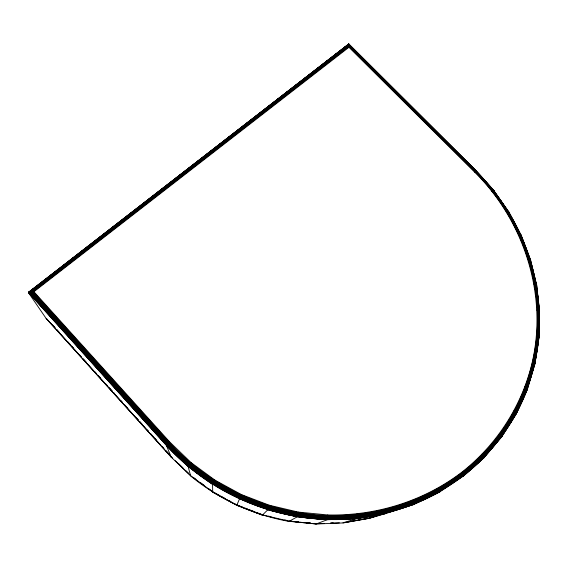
<?xml version="1.0" encoding="UTF-8"?>
<svg xmlns="http://www.w3.org/2000/svg" width="568" height="568" viewBox="0 0 568 568"><rect width="100%" height="100%" fill="white"/><g stroke="black" fill="none" stroke-linecap="round" stroke-linejoin="round"><path stroke-width="0.85" d="M347.63 45.98L474.706 172.132C523.817 220.632 547.687 293.919 532.379 361.717L534.445 362.661L534.964 363.733L538.826 337.733L539.067 325.457M539.309 313.188L539.543 310.845L536.895 310.078M538.826 337.733L539.423 310.703M538.982 337.591L539.543 310.845M532.379 361.717C522.311 405.36 496.879 444.794 461.635 472.37C423.508 501.374 375.576 516.042 327.793 514.956L327.132 519.755L316.135 524.001L288.97 521.154L292.449 521.488M327.793 514.956L298.299 512.08L269.267 505.229L267.656 509.901L262.409 515.133L236.877 505.144L212.872 492.044L191.615 476.41M539.075 337.449L538.45 336.639L536.362 335.986M524.903 386.844L526.905 388.079L527.487 389.123L516.312 413.752L515.865 412.439L513.969 410.927M536.725 287.997L536.632 284.809L534.048 284.419M530.228 259.988L530.136 259.256L527.949 259.377M499.655 433.505L501.416 435.287L501.8 436.714L484.021 457.701L463.083 476.346L484.113 457.552L482.133 454.13M530.072 259.001L521.105 235.031L518.769 235.322M538.904 336.966C534.815 381.71 515.176 424.466 484.035 456.835C457.183 483.822 423.089 502.872 386.29 512.414C307.877 531.861 221.03 504.448 167.042 444.574L29.231 291.945L28.606 292.186L28.464 292.655L46.086 318.378L171.167 457.084L171.614 456.906M534.964 363.733L539.032 337.129M298.299 512.08L297.156 516.845L289.041 521.396C252.994 514.949 218.95 499.236 190.663 475.977L188.143 466.513L191.018 462.544L215.052 480.201L241.322 494.536L269.267 505.229M508.644 212.524L508.601 211.914L506.691 212.588M436.267 493.095L439.774 491.831L438.475 487.798M491.952 191.459L493.89 190.564L476.282 171.06L474.706 172.132M476.275 171.6L476.481 171.06L348.809 44.013L347.879 47.03M262.409 515.133L236.785 505.335L212.702 492.186L212.56 484.461L215.052 480.201M527.246 389.392L535.013 363.243M527.395 389.272L535.07 363.421M191.075 475.75L190.784 475.97L171.117 457.048L166.495 445.575L166.822 444.865L169.598 441.847L191.018 462.544M527.452 388.76C501.217 460.073 432.227 510.227 357.236 517.881C286.812 525.23 214.363 497.27 166.822 444.865L28.869 292.058M527.502 388.952L516.312 413.752L501.658 436.813L516.426 413.426M241.322 494.536L236.785 505.335L237.083 504.718M314.182 523.369L315.922 523.54L316.071 523.994L343.115 522.943L369.441 518.286L386.013 513.472L385.743 508.821M395.435 509.929L413.724 504.533L413.916 503.106L413.021 500.06M484.113 457.552L482.253 458.426M483.886 457.787L501.913 436.38M484.142 457.361C443.416 498.818 385.21 520.813 327.353 519.322C266.619 517.249 207.611 490.021 166.658 445.113L28.606 292.186L348.745 43.999L476.474 171.238M212.56 484.461L188.143 466.513L166.495 445.575L28.4 292.492L348.809 44.013L29.231 291.945L33.924 291.725L350.286 46.235M29.16 292.115L40.371 283.418M44.574 280.159L45.98 279.073M47.378 277.986L57.886 269.835M59.988 268.21L73.3 257.886M74.706 256.8L76.105 255.714M77.504 254.627L88.715 245.937M92.918 242.678L106.23 232.355M107.636 231.268L109.035 230.182M110.433 229.096L120.948 220.945M123.05 219.312L137.058 208.449M140.566 205.73L141.964 204.643M143.363 203.557L153.878 195.413M155.98 193.78L169.292 183.457M173.496 180.198L187.504 169.335M188.91 168.249L202.222 157.925M203.621 156.839L205.02 155.753M206.425 154.666L217.636 145.976M219.035 144.89L220.434 143.796M221.839 142.71L235.152 132.394M236.551 131.307L237.949 130.221M239.355 129.135L249.863 120.984M251.965 119.351L265.98 108.488M269.481 105.769L270.879 104.682M272.285 103.596L283.496 94.906M284.895 93.819L298.207 83.496M299.606 82.41L301.012 81.323M302.41 80.237L316.426 69.374M317.824 68.288L331.137 57.964M332.536 56.878L333.941 55.792M335.34 54.705L345.848 46.555M348.866 44.119L29.692 291.846L167.304 444.247C208.151 489.02 266.995 516.184 327.558 518.257C375.98 519.337 424.537 504.441 463.154 475.011C505.918 441.748 533.97 390.82 538.712 336.803C542.135 293.273 531.151 249.217 508.601 211.914M348.908 44.304L30.239 291.774L167.617 443.885C208.399 488.594 267.145 515.708 327.615 517.789C385.203 519.287 443.154 497.412 483.709 456.161C521.026 417.686 541.347 363.989 538.968 310.455C536.298 258.206 512.975 208.051 476.112 171.131M347.971 46.164L31.559 291.682L168.341 443.097C208.967 487.628 267.478 514.644 327.715 516.724C385.068 518.222 442.784 496.453 483.198 455.38C520.38 417.068 540.637 363.584 538.272 310.256C535.631 258.184 512.386 208.2 475.65 171.415L350.002 46.356M348.319 46.391L32.312 291.675L168.746 442.685C209.28 487.11 267.649 514.068 327.75 516.149C384.969 517.647 442.557 495.935 482.871 454.968C519.983 416.749 540.203 363.385 537.853 310.178C535.219 258.213 512.024 208.328 475.366 171.621L349.696 46.526M348.667 46.668L33.1 291.689L169.165 442.266C209.599 486.577 267.826 513.479 327.779 515.552C384.855 517.05 442.295 495.41 482.516 454.549C519.543 416.429 539.721 363.2 537.392 310.121C534.772 258.27 511.626 208.491 475.047 171.863L349.363 46.739M439.568 492.051L463.303 476.112L461.635 472.37M439.774 491.831C396.784 516 345.891 524.321 297.291 516.631C247.357 507.977 200.802 482.686 166.545 445.319L28.45 292.335M413.724 504.533L439.689 491.973M368.973 517.853L371.614 517.249M374.965 516.177L377.471 515.368M369.108 518.059L377.606 515.503M377.834 515.581L369.349 518.279L342.951 522.851L356.96 518.598L386.013 513.472L413.838 504.462M379.403 515.034L392.09 510.987M386.112 513.401C307.565 532.876 220.54 505.513 166.495 445.475M343.711 522.553L345.401 522.255M347.098 521.957L351.329 521.204M353.019 520.906L354.716 520.607M356.406 520.309L367.418 518.357M316.788 523.504L319.386 523.405M330.647 522.965L333.246 522.858M316.837 523.724L324.64 523.419M330.718 523.178L339.394 522.837M290.709 521.112L292.442 521.275M296.794 521.694L298.534 521.864M308.964 522.865L310.703 523.036M295.062 521.744L298.548 522.077M300.287 522.248L303.774 522.581M306.386 522.837L310.739 523.256M312.485 523.419L315.971 523.76M288.984 521.303L316.021 523.909M267.656 509.901L297.156 516.845L327.132 519.755L356.96 518.598L357.144 513.841M268.451 516.12L271.014 516.724M284.696 519.933L288.111 520.742M262.416 514.913L288.111 520.955M237.786 505.271L242.721 507.16M245.191 508.104L247.662 509.049M249.302 509.681L255.06 511.882M256.708 512.514L262.466 514.715M46.086 318.378L55.103 328.02M214.548 492.726L219.191 495.253M220.732 496.098L225.375 498.633M229.238 500.742L230.785 501.587M235.422 504.114L236.962 504.959M193.908 477.83L196.031 479.392M200.27 482.516L204.516 485.633M208.761 488.757L213.007 491.881M178.522 463.594L182.917 467.847M186.055 470.886L188.569 473.321M172.679 458.234L165.487 450.431M175.192 460.669L190.28 475.274M348.61 44.226L476.403 171.401M348.539 44.467L475.906 171.252C512.705 208.108 535.993 258.184 538.649 310.348C541.02 363.783 520.728 417.381 483.475 455.777C442.99 496.95 385.147 518.769 327.672 517.278C267.308 515.197 208.669 488.125 167.965 443.501L30.864 291.718L348.951 44.581M33.924 291.725L169.598 441.847M52.54 324.861L54.911 327.488M56.686 329.454L59.647 332.741M67.94 341.936L70.311 344.57M71.497 345.884L73.272 347.85M79.2 354.425L80.975 356.392M83.347 359.019L86.308 362.306M94.6 371.5L96.375 373.474M98.157 375.441L100.522 378.068M105.854 383.982L107.04 385.296M109.411 387.923L112.372 391.21M113.557 392.524L114.743 393.837M120.664 400.404L122.447 402.378M124.811 405.005L127.779 408.293M136.071 417.487L138.436 420.114M139.621 421.428L141.993 424.055M147.325 429.969L148.511 431.282M150.882 433.909L153.843 437.197M155.028 438.51L156.214 439.824M162.725 447.051L163.911 448.365M166.282 450.992L169.839 454.933M56.885 329.994L69.942 344.471M71.717 346.444L81.217 356.974M82.992 358.948L85.96 362.242M87.145 363.555L96.049 373.432M97.831 375.405L107.92 386.595M109.106 387.909L112.073 391.203M113.259 392.516L122.163 402.385M124.534 405.019L138.187 420.157M139.373 421.477L148.276 431.346M150.648 433.98L160.737 445.17M161.923 446.483L163.705 448.457M46.462 318.662L171.266 457.077M476.403 171.032L493.926 190.635M489.041 185.899L491.945 189.151M493.812 190.536L508.885 212.063M493.677 190.543L508.864 212.184M493.819 190.912L495.317 193.049M496.311 194.483L499.307 198.764M500.301 200.192L508.779 212.34M497.675 196.812L498.668 198.239M500.167 200.383L502.659 203.955M504.157 206.092L506.649 209.663M508.75 211.928L521.126 235.258M509.191 213.106L521.048 235.408M520.998 234.96L530.462 259.668M530.434 259.42L536.675 285.079M530.313 259.327L536.59 285.235M530.853 262.522L532.088 267.606M532.507 269.303L534.985 279.463M535.397 281.153L536.227 284.54M536.632 284.809L539.586 311.136M536.511 284.696L539.501 311.285M537.016 290.596L537.307 293.202M537.598 295.807L537.889 298.413M538.18 301.019L538.471 303.624M538.762 306.223L539.053 308.829"/></g></svg>
